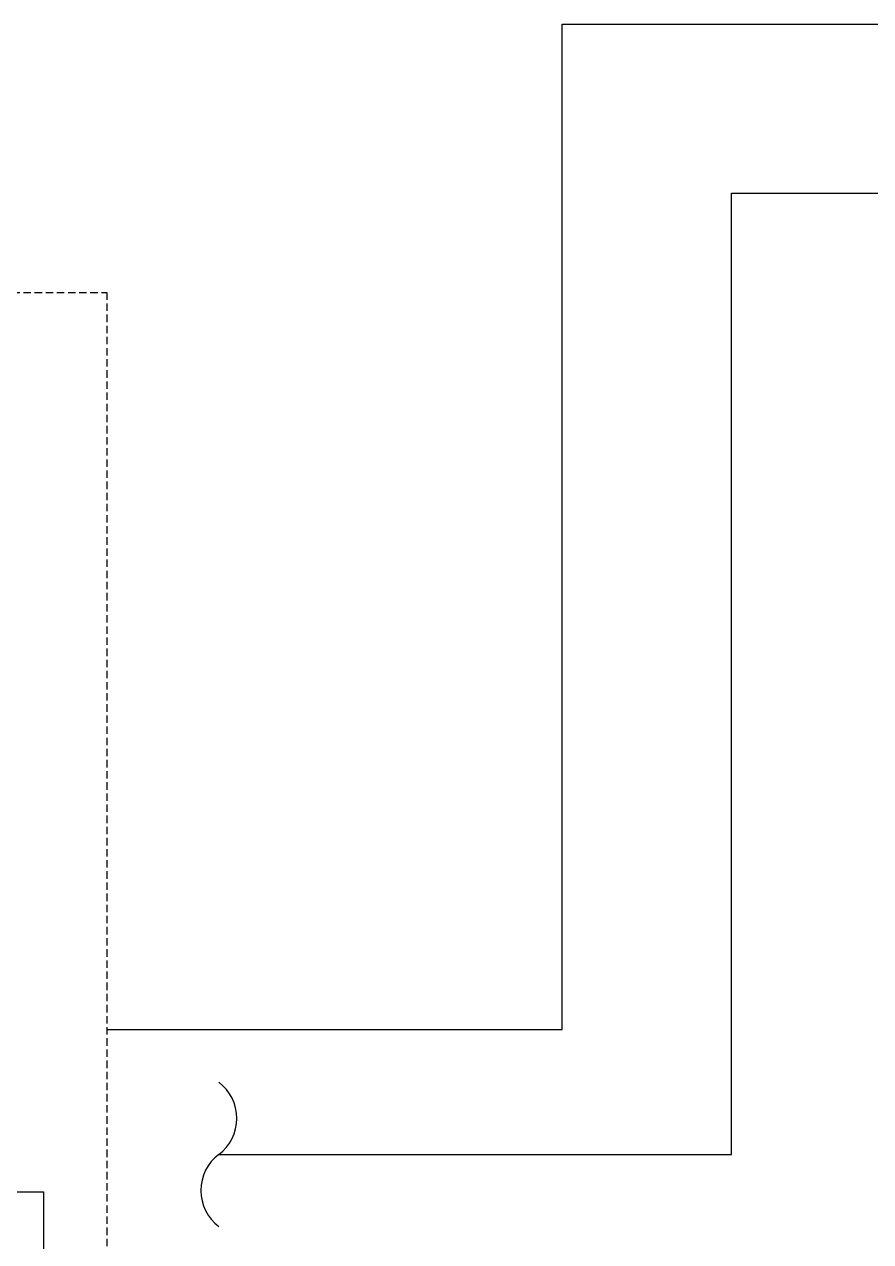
# Model space of a CAD drawing. Header units: millimetres. Extents: x 1282755 to 1285234, y -1758265 to -1757672.
# Drawn here: x 1284800.86 to 1284829.38, y -1758076.59 to -1758035.59 of the extents above; entities that cross this region are included whole.
import ezdxf

# ---------------------------------------------------------------- set-up
doc = ezdxf.new("R2010")
doc.units = ezdxf.units.MM
doc.linetypes.add('HIDDEN', pattern=[0.375, 0.25, -0.125])

msp = doc.modelspace()

# ---------------------------------------------------------------- linework, layer by layer
at = {"color": 3}
for p, q in [((1284818.99, -1758069.45), (1284818.99, -1758035.591)), ((1284818.99, -1758035.591), (1284863.944, -1758035.591)), ((1284803.64, -1758069.45), (1284818.99, -1758069.45))]:
    msp.add_line(p, q, dxfattribs=at)
at = {"color": 5}
for p, q in [((1284824.689, -1758073.653), (1284824.689, -1758041.281)), ((1284824.689, -1758041.281), (1284866.104, -1758041.281)), ((1284807.414, -1758073.653), (1284824.689, -1758073.653))]:
    msp.add_line(p, q, dxfattribs=at)
at = {"color": 2, "linetype": 'HIDDEN'}
msp.add_lwpolyline([(1284761.458, -1758044.618), (1284803.64, -1758044.618), (1284803.64, -1758115.944), (1284761.458, -1758115.944)], close=True, dxfattribs=at)
at = {"color": 3}
msp.add_lwpolyline([(1284791.218, -1758074.91), (1284801.505, -1758074.91), (1284801.505, -1758077.863), (1284864.226, -1758077.863)], dxfattribs=at)
at = {"color": 4}
for centre, start, end in [((1284806.503, -1758072.439), 306.8699, 53.1301), ((1284808.325, -1758074.867), 126.8699, 233.1301)]:
    msp.add_arc(centre, 1.518, start, end, dxfattribs=at)

doc.saveas('drawing.dxf')
